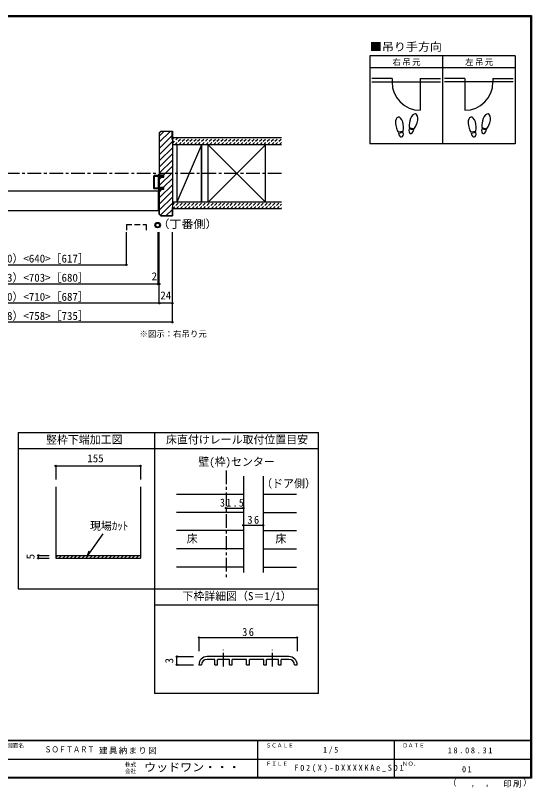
# Model space of a CAD drawing. Units: millimetres at full size, sheet at 1:5, with parts at other scales. Extents: x -973 to 977, y -718 to 696.
# Drawn here: x 32 to 977, y -718 to 696 of the extents above; entities that cross this region are included whole.
import ezdxf
from ezdxf.enums import TextEntityAlignment as Align

# ---------------------------------------------------------------- set-up
doc = ezdxf.new("R2010")
doc.units = ezdxf.units.MM
doc.header["$LTSCALE"] = 5
doc.header["$PDMODE"] = 32
doc.header["$PDSIZE"] = 2.5
for name, pattern in [('CHAIN1', [8, 5, -1, 1, -1]), ('DASHED1', [1.8, 1.2, -0.6]), ('DASHED2', [3, 2, -1])]:
    doc.linetypes.add(name, pattern=pattern)
for name, color, linetype in [('0-0_補助線', 7, 'Continuous'), ('0-1_通り芯', 4, 'CHAIN1'), ('0-3_仕上', 2, 'Continuous'), ('0-4_枠', 3, 'Continuous'), ('0-6_扉', 6, 'Continuous'), ('0-7_金物', 7, 'Continuous'), ('0-8_戸当', 3, 'Continuous'), ('0-A_文字', 3, 'Continuous'), ('0-B_寸法', 7, 'Continuous'), ('0-C_ﾊｯﾁ', 4, 'DASHED1'), ('7-1_通り芯', 4, 'CHAIN1'), ('7-7_金物', 7, 'Continuous'), ('7-B_寸法', 4, 'Continuous'), ('F-0_補助線', 7, 'Continuous'), ('F-1_通り芯', 6, 'Continuous'), ('F-A_文字', 7, 'Continuous')]:
    doc.layers.add(name, color=color, linetype=linetype)
doc.styles.add('HGP明朝B', font='')
doc.styles.add('ＭＳ ゴシック', font='')
doc.styles.get('HGP明朝B').set_extended_font_data('HGP明朝B')
doc.styles.get('ＭＳ ゴシック').set_extended_font_data('MS Gothic')

# ---------------------------------------------------------------- blocks, each defined once
blk = doc.blocks.new('01')
at = {"layer": '0-0_補助線'}
for p, q in [((-14.5, 0.346), (-14.5, -0.449)), ((-14.3, 0.346), (-14.3, -0.449)), ((-12.045, -0.049), (-14.178, 0.444)), ((-12, 0.146), (-14.133, 0.639)), ((-11.475, 5.146), (-12.298, 4.504)), ((-12.175, 4.146), (-11.475, 4.146)), ((-12.045, -0.049), (-11.993, 0.145)), ((-11.475, 0.146), (-12, 0.146)), ((-11.475, 7.146), (-11.475, 5.146)), ((-11.475, 4.146), (-11.475, 0.146)), ((-10.68, 7.55), (-9.257, 6.508)), ((-9.375, 6.146), (-10.075, 6.146)), ((-10.075, 3.146), (-10.075, 6.146)), ((-10.075, 3.146), (-9.252, 2.504)), ((-9.375, 2.146), (-10.075, 2.146)), ((-10.075, 0.146), (-10.075, 2.146)), ((-10.075, 0.146), (10.075, 0.146)), ((10.075, 3.146), (9.252, 2.504)), ((10.68, 7.55), (9.257, 6.508)), ((9.375, 6.146), (10.075, 6.146)), ((9.375, 2.146), (10.075, 2.146)), ((10.075, 3.146), (10.075, 6.146)), ((10.075, 0.146), (10.075, 2.146)), ((11.475, 7.146), (11.475, 5.146)), ((11.475, 5.146), (12.298, 4.504)), ((12.175, 4.146), (11.475, 4.146)), ((11.475, 4.146), (11.475, 0.146)), ((11.475, 0.146), (12, 0.146)), ((12.045, -0.049), (11.993, 0.145)), ((12, 0.146), (14.133, 0.639)), ((12.045, -0.049), (14.178, 0.444)), ((14.3, 0.346), (14.3, -0.449)), ((14.5, 0.346), (14.5, -0.449)), ((-14.265, -0.741), (-12.235, -1.196)), ((-14.222, -0.546), (-12.191, -1.001)), ((-12, -1.488), (-12, -8.854)), ((-11.8, -1.488), (-11.8, -8.854)), ((-11, -9.654), (11, -9.654)), ((11, -9.854), (-11, -9.854)), ((-10.6, -1.554), (-10.6, -8.154)), ((-10.3, -1.254), (10.3, -1.254)), ((-10.3, -8.454), (10.3, -8.454)), ((10.6, -1.554), (10.6, -8.154)), ((11.8, -1.488), (11.8, -8.854)), ((12, -1.488), (12, -8.854)), ((14.222, -0.546), (12.191, -1.001)), ((14.265, -0.741), (12.235, -1.196))]:
    blk.add_line(p, q, dxfattribs=at)
for centre, radius, start, end in [((-14.2, 0.346), 0.3, 77.00048, 180), ((-14.2, 0.346), 0.1, 77.00048, 180), ((-12.175, 4.346), 0.2, 127.96957, 270), ((-10.975, 7.146), 0.5, 53.78053, 180), ((-9.375, 6.346), 0.2, 270, 53.78053), ((-9.375, 2.346), 0.2, 270, 52.03043), ((9.375, 6.346), 0.2, 126.21947, 270), ((9.375, 2.346), 0.2, 127.96957, 270), ((10.975, 7.146), 0.5, 0, 126.21947), ((12.175, 4.346), 0.2, 270, 52.03043), ((14.2, 0.346), 0.3, 0, 102.99952), ((14.2, 0.346), 0.1, 0, 102.99952), ((-14.2, -0.449), 0.3, 180, 257.3929), ((-14.2, -0.449), 0.1, 180, 257.3929), ((-12.3, -1.488), 0.3, 0, 76.0718), ((-12.3, -1.488), 0.5, 0, 76.0718), ((-11, -8.854), 1, 180, 270), ((-11, -8.854), 0.8, 180, 270), ((-10.3, -1.554), 0.3, 90, 180), ((-10.3, -8.154), 0.3, 180, 270), ((10.3, -1.554), 0.3, 0, 90), ((10.3, -8.154), 0.3, 270, 0), ((11, -8.854), 1, 270, 0), ((11, -8.854), 0.8, 270, 0), ((12.3, -1.488), 0.5, 103.9282, 180), ((12.3, -1.488), 0.3, 103.9282, 180), ((14.2, -0.449), 0.1, 282.6071, 0), ((14.2, -0.449), 0.3, 282.6071, 0)]:
    blk.add_arc(centre, radius, start, end, dxfattribs=at)

msp = doc.modelspace()

# ---------------------------------------------------------------- linework, layer by layer
at = {"layer": '0-1_通り芯'}
for p, q in [((519.153, 406.5), (-515.847, 406.5)), ((417.629, -137.5), (417.629, -334.007))]:
    msp.add_line(p, q, dxfattribs=at)
at = {"layer": '0-3_仕上'}
for p, q in [((519.153, 471.5), (319.153, 471.5)), ((519.153, 459), (319.153, 459)), ((519.153, 354), (319.153, 354)), ((519.153, 341.5), (319.153, 341.5))]:
    msp.add_line(p, q, dxfattribs=at)
at = {"layer": '0-3_仕上', "color": 3}
for p, q in [((327.653, 459), (327.653, 354)), ((372.653, 354), (372.653, 459)), ((384.537, 354), (384.537, 459)), ((489.537, 354), (489.537, 459))]:
    msp.add_line(p, q, dxfattribs=at)
at = {"layer": '0-3_仕上', "color": 7}
for p, q in [((372.653, 459), (327.653, 354)), ((384.537, 459), (489.537, 354)), ((384.537, 354), (489.537, 459))]:
    msp.add_line(p, q, dxfattribs=at)
at = {"layer": '0-3_仕上', "color": 4}
for p, q in [((326.653, -180.801), (449.129, -180.801)), ((485.129, -180.801), (546.653, -180.801)), ((449.129, -214.103), (326.653, -214.103)), ((485.129, -214.103), (546.653, -214.103)), ((449.129, -247.404), (326.653, -247.404)), ((485.129, -247.404), (546.653, -247.404)), ((449.129, -280.706), (326.653, -280.706)), ((485.129, -280.706), (546.653, -280.706)), ((449.129, -314.007), (326.653, -314.007)), ((485.129, -314.007), (546.653, -314.007))]:
    msp.add_line(p, q, dxfattribs=at)
at = {"layer": '0-4_枠'}
for p, q in [((297.982, 484), (295.153, 481.172)), ((295.153, 481.172), (295.153, 403.5)), ((298.189, 483.5), (295.653, 480.964)), ((295.653, 403.5), (295.653, 480.964)), ((297.982, 484), (319.153, 484)), ((318.653, 483.5), (298.189, 483.5)), ((318.653, 469), (318.653, 483.5)), ((319.153, 484), (319.153, 329)), ((318.653, 469), (319.153, 469)), ((295.153, 381.2), (295.153, 399.8)), ((295.153, 399.8), (303.653, 399.8)), ((295.653, 381.2), (295.653, 399.8)), ((295.153, 381.2), (303.653, 381.2)), ((295.153, 331.828), (295.153, 377.5)), ((295.153, 377.5), (303.653, 377.5)), ((295.653, 332.036), (295.653, 377.5)), ((303.653, 377.5), (303.653, 381.2)), ((318.653, 344), (318.653, 329.5)), ((318.653, 344), (319.153, 344)), ((297.982, 329), (295.153, 331.828)), ((298.189, 329.5), (295.653, 332.036)), ((297.982, 329), (319.153, 329)), ((298.189, 329.5), (318.653, 329.5)), ((449.129, -147.5), (449.129, -324.007)), ((485.129, -147.5), (485.129, -324.007)), ((105.824, -167.306), (105.824, -297.892)), ((260.824, -167.306), (260.824, -297.892)), ((105.824, -292.892), (260.824, -292.892)), ((105.824, -297.892), (260.824, -297.892))]:
    msp.add_line(p, q, dxfattribs=at)
at = {"layer": '0-4_枠', "color": 4}
msp.add_line((105.824, -128.894), (105.824, -153.894), dxfattribs=at)
at = {"layer": '0-4_枠'}
msp.add_lwpolyline([(303.653, 399.8), (303.653, 403.5), (295.153, 403.5)], dxfattribs=at)
at = {"layer": '0-4_枠', "color": 4}
msp.add_lwpolyline([(105.824, -128.894), (260.824, -128.894), (260.824, -153.894)], dxfattribs=at)
at = {"layer": '0-4_枠', "color": 7}
for p in [(105.824, -128.894), (260.824, -128.894)]:
    msp.add_point(p, dxfattribs=at)
at = {"layer": '0-6_扉'}
msp.add_line((12.153, 339), (293.153, 339), dxfattribs=at)
at = {"layer": '0-6_扉', "linetype": 'DASHED2'}
for p, q in [((235.158, 312.908), (235.158, 298)), ((235.158, 312.908), (271.158, 312.908)), ((271.158, 312.908), (271.158, 298))]:
    msp.add_line(p, q, dxfattribs=at)
at = {"layer": '0-6_扉'}
msp.add_lwpolyline([(12.153, 375), (293.153, 375), (293.153, 339)], dxfattribs=at)
at = {"layer": '0-7_金物'}
for radius in [5, 3.5]:
    msp.add_circle((292.202, 311.957), radius, dxfattribs=at)
at = {"layer": '0-8_戸当', "color": 2}
for p, q in [((721.239, 580.308), (684.139, 580.308)), ((721.239, 580.308), (721.239, 574.008)), ((773.039, 580.308), (810.139, 580.308)), ((773.039, 580.308), (773.039, 522.208)), ((854.239, 580.308), (817.139, 580.308)), ((854.239, 580.308), (854.239, 522.208)), ((906.039, 580.308), (943.139, 580.308)), ((906.039, 580.308), (906.039, 574.008)), ((684.139, 574.008), (810.139, 574.008)), ((943.139, 574.008), (817.139, 574.008))]:
    msp.add_line(p, q, dxfattribs=at)
at = {"layer": '0-8_戸当'}
for p, q in [((741.457, 483.378), (732.811, 481.853)), ((741.822, 481.31), (733.175, 479.785)), ((760.924, 485.706), (752.444, 487.978)), ((761.468, 487.735), (752.987, 490.007)), ((874.457, 483.378), (865.811, 481.853)), ((874.822, 481.31), (866.175, 479.785)), ((893.924, 485.706), (885.444, 487.978)), ((894.468, 487.735), (885.987, 490.007))]:
    msp.add_line(p, q, dxfattribs=at)
at = {"layer": '0-8_戸当', "color": 2}
for centre, start, end in [((773.039, 574.008), 180, 270), ((854.239, 574.008), 270, 0)]:
    msp.add_arc(centre, 51.8, start, end, dxfattribs=at)
at = {"layer": '0-8_戸当'}
for centre, major_axis, ratio, start_param, end_param in [((734.795, 495.877), (-2.445, 13.867), 0.5, 4.34059143, 8.22577918), ((760.713, 501.878), (3.644, 13.601), 0.5, 4.34059143, 8.22577918), ((867.795, 495.877), (-2.445, 13.867), 0.5, 4.34059143, 8.22577918), ((893.713, 501.878), (3.644, 13.601), 0.5, 4.34059143, 8.22577918), ((760.609, 501.489), (4.416, 16.48), 0.4, 1.85063327, 2.44287679), ((760.609, 501.489), (4.416, 16.48), 0.4, 3.84030852, 4.43255203), ((893.609, 501.489), (4.416, 16.48), 0.4, 1.85063327, 2.44287679), ((893.609, 501.489), (4.416, 16.48), 0.4, 3.84030852, 4.43255203), ((734.865, 495.481), (-2.963, 16.802), 0.4, 1.85063327, 2.44287679), ((737.498, 480.548), (-1.27, 7.205), 0.6, 1.57079633, 4.71238898), ((734.865, 495.481), (-2.963, 16.802), 0.4, 3.84030852, 4.43255203), ((756.684, 486.842), (1.894, 7.067), 0.6, 1.57079633, 4.71238898), ((867.865, 495.481), (-2.963, 16.802), 0.4, 1.85063327, 2.44287679), ((870.498, 480.548), (-1.27, 7.205), 0.6, 1.57079633, 4.71238898), ((867.865, 495.481), (-2.963, 16.802), 0.4, 3.84030852, 4.43255203), ((889.684, 486.842), (1.894, 7.067), 0.6, 1.57079633, 4.71238898)]:
    msp.add_ellipse(centre, major_axis=major_axis, ratio=ratio, start_param=start_param, end_param=end_param, dxfattribs=at)
at = {"layer": '0-A_文字'}
for p, q in [((680.639, 621.667), (680.639, 460.667)), ((946.639, 621.667), (680.639, 621.667)), ((813.639, 621.667), (813.639, 460.667)), ((680.639, 600.667), (946.639, 600.667)), ((372.653, 459), (372.653, 354)), ((384.537, 354), (384.537, 459)), ((489.537, 354), (489.537, 459)), ((36.653, -67.5), (36.653, -354.007)), ((286.653, -67.5), (286.653, -354.007)), ((586.653, -545.5), (586.653, -67.5)), ((286.653, -97.5), (36.653, -97.5)), ((586.653, -97.5), (286.653, -97.5)), ((36.653, -354.007), (286.653, -354.007)), ((286.653, -354.007), (586.653, -354.007)), ((286.653, -354.007), (286.653, -545.5)), ((586.653, -384.007), (286.653, -384.007)), ((586.653, -545.5), (286.653, -545.5))]:
    msp.add_line(p, q, dxfattribs=at)
at = {"layer": '0-A_文字', "color": 7}
for q in [(192.712, -253.536), (166.706, -284.389)]:
    msp.add_line((162.959, -294.696), q, dxfattribs=at)
at = {"layer": '0-A_文字'}
for points in [[(946.639, 621.667), (946.639, 460.667), (680.639, 460.667)], [(36.653, -67.5), (286.653, -67.5), (586.653, -67.5)]]:
    msp.add_lwpolyline(points, dxfattribs=at)
at = {"layer": '0-B_寸法', "color": 4}
for p, q in [((235.158, 239), (235.158, 299)), ((293.153, 204), (293.153, 299)), ((295.153, 169), (295.153, 299)), ((319.153, 134), (319.153, 299)), ((-281.847, 239), (235.158, 239)), ((295.153, 204), (-291.847, 204)), ((319.153, 169), (-315.847, 169)), ((319.153, 134), (-315.847, 134)), ((417.629, -206.19), (449.129, -206.19)), ((449.129, -237.575), (485.129, -237.575)), ((73.766, -292.892), (73.766, -297.892)), ((73.766, -292.892), (93.766, -292.892)), ((73.766, -297.892), (93.766, -297.892))]:
    msp.add_line(p, q, dxfattribs=at)
at = {"layer": '0-B_寸法'}
for p in [(235.158, 239), (293.153, 204), (295.153, 204), (295.153, 169), (319.153, 169), (319.153, 134), (417.629, -206.19), (449.129, -206.19), (449.129, -237.575), (485.129, -237.575), (73.766, -292.892), (73.766, -297.892)]:
    msp.add_point(p, dxfattribs=at)
at = {"layer": '0-C_ﾊｯﾁ', "linetype": 'Continuous'}
for p, q in [((303.673, 483.5), (295.653, 475.48)), ((314.986, 483.5), (295.653, 464.166)), ((318.653, 475.853), (295.653, 452.853)), ((319.153, 465.039), (295.653, 441.539)), ((319.153, 453.726), (295.653, 430.225)), ((319.153, 442.412), (295.653, 418.912)), ((319.153, 431.098), (295.653, 407.598)), ((319.153, 419.784), (302.869, 403.5)), ((319.153, 408.47), (295.653, 384.97)), ((299.169, 399.8), (295.653, 396.284)), ((319.153, 397.157), (303.196, 381.2)), ((319.153, 385.843), (295.653, 362.343)), ((299.496, 377.5), (295.653, 373.657)), ((319.153, 374.529), (295.653, 351.029)), ((319.153, 363.216), (295.653, 339.716)), ((319.153, 351.902), (297.47, 330.219)), ((318.653, 340.088), (308.065, 329.5))]:
    msp.add_line(p, q, dxfattribs=at)
at = {"layer": '0-C_ﾊｯﾁ'}
for p, q in [((319.153, 461.53), (329.123, 471.5)), ((319.153, 468.601), (322.052, 471.5)), ((323.694, 459), (336.194, 471.5)), ((330.765, 459), (343.265, 471.5)), ((337.837, 459), (350.337, 471.5)), ((344.908, 459), (357.408, 471.5)), ((351.979, 459), (364.479, 471.5)), ((359.05, 459), (371.55, 471.5)), ((366.121, 459), (378.621, 471.5)), ((373.192, 459), (385.692, 471.5)), ((380.263, 459), (392.763, 471.5)), ((387.334, 459), (399.834, 471.5)), ((394.405, 459), (406.905, 471.5)), ((401.476, 459), (412.318, 469.841)), ((408.547, 459), (421.047, 471.5)), ((415.618, 459), (428.118, 471.5)), ((422.689, 459), (435.189, 471.5)), ((429.76, 459), (442.26, 471.5)), ((436.831, 459), (449.331, 471.5)), ((443.903, 459), (456.403, 471.5)), ((450.974, 459), (463.474, 471.5)), ((458.045, 459), (470.545, 471.5)), ((465.116, 459), (477.616, 471.5)), ((472.187, 459), (484.687, 471.5)), ((479.258, 459), (491.758, 471.5)), ((486.329, 459), (498.829, 471.5)), ((493.4, 459), (505.9, 471.5)), ((500.471, 459), (512.971, 471.5)), ((507.542, 459), (519.153, 470.611)), ((514.613, 459), (519.153, 463.54)), ((319.153, 348.393), (324.76, 354)), ((319.242, 341.411), (331.831, 354)), ((326.403, 341.5), (338.903, 354)), ((333.474, 341.5), (345.974, 354)), ((340.545, 341.5), (353.045, 354)), ((347.616, 341.5), (360.116, 354)), ((354.687, 341.5), (367.187, 354)), ((361.758, 341.5), (374.258, 354)), ((368.829, 341.5), (381.329, 354)), ((375.9, 341.5), (388.4, 354)), ((382.971, 341.5), (395.471, 354)), ((390.042, 341.5), (402.542, 354)), ((397.113, 341.5), (409.613, 354)), ((404.184, 341.5), (416.684, 354)), ((411.255, 341.5), (423.755, 354)), ((418.326, 341.5), (430.826, 354)), ((425.398, 341.5), (437.898, 354)), ((432.469, 341.5), (444.969, 354)), ((439.54, 341.5), (452.04, 354)), ((446.611, 341.5), (459.111, 354)), ((453.682, 341.5), (466.182, 354)), ((460.753, 341.5), (473.253, 354)), ((467.824, 341.5), (480.324, 354)), ((474.895, 341.5), (487.395, 354)), ((481.966, 341.5), (494.466, 354)), ((489.037, 341.5), (501.537, 354)), ((496.108, 341.5), (508.608, 354)), ((503.179, 341.5), (515.679, 354)), ((510.25, 341.5), (519.153, 350.403)), ((517.321, 341.5), (519.153, 343.332)), ((105.824, -296.465), (109.397, -292.892)), ((111.468, -297.892), (116.468, -292.892)), ((118.539, -297.892), (123.539, -292.892)), ((125.61, -297.892), (130.61, -292.892)), ((132.681, -297.892), (137.681, -292.892)), ((139.752, -297.892), (144.752, -292.892)), ((146.823, -297.892), (151.823, -292.892)), ((153.895, -297.892), (158.895, -292.892)), ((160.966, -297.892), (165.966, -292.892)), ((168.037, -297.892), (173.037, -292.892)), ((175.108, -297.892), (180.108, -292.892)), ((182.179, -297.892), (187.179, -292.892)), ((189.25, -297.892), (194.25, -292.892)), ((196.321, -297.892), (201.321, -292.892)), ((203.392, -297.892), (208.392, -292.892)), ((210.463, -297.892), (215.463, -292.892)), ((217.534, -297.892), (222.534, -292.892)), ((224.605, -297.892), (229.605, -292.892)), ((231.676, -297.892), (236.676, -292.892)), ((238.747, -297.892), (243.747, -292.892)), ((245.818, -297.892), (250.818, -292.892)), ((252.89, -297.892), (257.89, -292.892)), ((259.961, -297.892), (260.824, -297.028))]:
    msp.add_line(p, q, dxfattribs=at)
at = {"layer": '7-1_通り芯'}
for p, q in [((412.644, -496.365), (412.644, -465.834)), ((502.644, -496.365), (502.644, -465.834))]:
    msp.add_line(p, q, dxfattribs=at)
at = {"layer": '7-7_金物'}
for p, q in [((532.644, -478.065), (382.644, -478.065)), ((367.644, -493.065), (372.644, -493.065)), ((396.644, -483.065), (382.644, -483.065)), ((396.644, -493.065), (396.644, -483.065)), ((396.644, -493.065), (401.644, -493.065)), ((423.644, -483.065), (401.644, -483.065)), ((401.644, -493.065), (401.644, -483.065)), ((423.644, -493.065), (423.644, -483.065)), ((423.644, -493.065), (428.644, -493.065)), ((455.144, -483.065), (428.644, -483.065)), ((428.644, -493.065), (428.644, -483.065)), ((455.144, -493.065), (455.144, -483.065)), ((455.144, -493.065), (460.144, -493.065)), ((486.644, -483.065), (460.144, -483.065)), ((460.144, -493.065), (460.144, -483.065)), ((486.644, -493.065), (486.644, -483.065)), ((486.644, -493.065), (491.644, -493.065)), ((513.644, -483.065), (491.644, -483.065)), ((491.644, -493.065), (491.644, -483.065)), ((513.644, -493.065), (513.644, -483.065)), ((513.644, -493.065), (518.644, -493.065)), ((532.644, -483.065), (518.644, -483.065)), ((518.644, -493.065), (518.644, -483.065)), ((542.644, -493.065), (547.644, -493.065))]:
    msp.add_line(p, q, dxfattribs=at)
for centre, radius, start, end in [((382.644, -493.065), 15, 90, 180), ((532.644, -493.065), 15, 0, 90), ((382.644, -493.065), 10, 90, 180), ((532.644, -493.065), 10, 0, 90)]:
    msp.add_arc(centre, radius, start, end, dxfattribs=at)
at = {"layer": '7-B_寸法'}
for p, q in [((367.644, -443.065), (367.644, -468.065)), ((367.644, -443.065), (547.644, -443.065)), ((547.644, -443.065), (547.644, -468.065)), ((327.644, -478.065), (357.644, -478.065)), ((327.644, -493.065), (327.644, -478.065)), ((327.644, -493.065), (357.644, -493.065))]:
    msp.add_line(p, q, dxfattribs=at)
at = {"layer": '7-B_寸法', "color": 7}
for p in [(367.644, -443.065), (547.644, -443.065), (327.644, -478.065), (327.644, -493.065)]:
    msp.add_point(p, dxfattribs=at)
at = {"layer": 'F-1_通り芯'}
for p, q in [((-973.347, 695.833), (976.653, 695.833)), ((-973.347, 695), (976.653, 695)), ((-973.347, 694.167), (976.653, 694.167)), ((974.986, 695.833), (974.986, -700.833)), ((975.82, 695.833), (975.82, -700.833)), ((976.653, 695.833), (976.653, -700.833)), ((976.653, -631.667), (-973.347, -631.667)), ((976.653, -632.5), (-973.347, -632.5)), ((474.986, -632.5), (474.986, -699.167)), ((724.986, -632.5), (724.986, -699.167)), ((1.653, -665.833), (974.986, -665.834)), ((976.653, -699.167), (-973.347, -699.167)), ((976.653, -700), (-973.347, -700)), ((976.653, -700.833), (-973.347, -700.833))]:
    msp.add_line(p, q, dxfattribs=at)

# ---------------------------------------------------------------- block references
at = {"layer": '0-0_補助線', "xscale": -1, "rotation": 270}
msp.add_blockref('01', (295.007, 390.5), dxfattribs=at)

# ---------------------------------------------------------------- texts
at = {"layer": '0-4_枠', "color": 7, "style": 'ＭＳ ゴシック'}
msp.add_text('155', height=14.66, dxfattribs=at).set_placement((163.514, -126.678), align=Align.BOTTOM_LEFT)
at = {"layer": '0-A_文字', "color": 7, "style": 'ＭＳ ゴシック', "width": 1.1}
for s, p in [('■吊り手方向', (680.639, 626.667)), ('（丁番側）', (291.835, 302.105))]:
    msp.add_text(s, height=14.66, dxfattribs=at).set_placement(p, align=Align.BOTTOM_LEFT)
at = {"layer": '0-A_文字', "color": 7, "style": 'ＭＳ ゴシック'}
for s, height, p in [('※図示：右吊り元', 11, (258.958, 103.923)), ('竪枠下端加工図', 14.66, (87.903, -92.5)), ('床直付けレール取付位置目安', 14.66, (307.644, -92.5)), ('壁(枠)センター', 14.66, (366.653, -133.091)), ('（ドア側）', 14.66, (481.884, -172.895)), ('現場ｶｯﾄ', 14.66, (168.41, -250.54)), ('床', 14.66, (345.403, -274.055)), ('床', 14.66, (507.903, -274.055)), ('下枠詳細図（S＝1/1）', 14.66, (337.644, -379.007))]:
    msp.add_text(s, height=height, dxfattribs=at).set_placement(p, align=Align.BOTTOM_LEFT)
at = {"layer": '0-A_文字', "color": 7, "char_height": 11, "attachment_point": 7, "style": 'ＭＳ ゴシック'}
for s, insert in [('\\T1.17;右吊元', (722.139, 603.667)), ('\\T1.17;左吊元', (855.139, 603.667))]:
    msp.add_mtext(s, dxfattribs=dict(at, insert=insert))
at = {"layer": '0-B_寸法', "style": 'ＭＳ ゴシック'}
for s, p in [('有効開口寸法＝730（660）<640>［617］', (-193.347, 239)), ('ＤＷ＝793（723）<703>［680］', (-113.347, 204)), ('2', (281.257, 206.5)), ('枠内＝800（730）<710>［687］', (-113.347, 169)), ('24', (297.153, 171.5)), ('枠外＝848（778）<758>［735］', (-113.347, 134))]:
    msp.add_text(s, height=14.66, dxfattribs=at).set_placement(p, align=Align.BOTTOM_LEFT)
msp.add_text('5', height=14.66, rotation=90, dxfattribs=at).set_placement((71.266, -299.997), align=Align.BOTTOM_LEFT)
at = {"layer": '0-B_寸法', "char_height": 14.66, "attachment_point": 7, "style": 'ＭＳ ゴシック'}
for s, insert in [('\\T1.28;\\W0.9;31.5', (406.446, -203.69)), ('\\T1.27;\\W0.95;36', (456.504, -235.075))]:
    msp.add_mtext(s, dxfattribs=dict(at, insert=insert))
at = {"layer": '7-B_寸法', "color": 7, "style": 'ＭＳ ゴシック'}
msp.add_text('3', height=14.66, rotation=90, dxfattribs=at).set_placement((325.144, -490.565), align=Align.BOTTOM_LEFT)
at = {"layer": '7-B_寸法', "color": 7, "insert": (447.019, -440.565), "char_height": 14.66, "attachment_point": 7, "style": 'ＭＳ ゴシック'}
msp.add_mtext('\\T1.27;\\W0.95;36', dxfattribs=at)
at = {"layer": 'F-0_補助線', "style": 'HGP明朝B', "width": 0.85}
msp.add_text('ＳＯＦＴＡＲＴ', height=11, dxfattribs=at).set_placement((84.986, -656.798), align=Align.BOTTOM_LEFT)
at = {"layer": 'F-0_補助線', "insert": (185.035, -656.798), "char_height": 11, "attachment_point": 7, "style": 'ＭＳ ゴシック'}
msp.add_mtext('\\T1.17;建具納まり図', dxfattribs=at)
at = {"layer": 'F-A_文字', "style": 'ＭＳ ゴシック'}
for s, height, p in [('図面名', 7.331, (16.653, -646.667)), ('ＳＣＡＬＥ', 7.331, (489.986, -646.667)), ('ＤＡＴＥ', 7.331, (739.986, -646.667)), ('株式', 7.331, (232.486, -681.5)), ('ＦＩＬＥ', 7.331, (489.986, -680)), ('ＮＯ．', 7.331, (739.986, -680.001)), ('会社', 7.331, (232.486, -693.5)), ('（', 11, (823.992, -718.052)), ('）', 11, (961.387, -717.355)), (',', 11, (865.199, -718.052)), (',', 11, (891.686, -717.588))]:
    msp.add_text(s, height=height, dxfattribs=at).set_placement(p, align=Align.BOTTOM_LEFT)
at = {"layer": 'F-A_文字', "style": 'ＭＳ ゴシック', "width": 1.1}
msp.add_text('ウッドワン・・・', height=14.66, dxfattribs=at).set_placement((267.486, -692.5), align=Align.BOTTOM_LEFT)
at = {"layer": 'F-A_文字', "char_height": 11, "attachment_point": 7, "style": 'ＭＳ ゴシック'}
for s, insert in [('\\T1.38;\\W0.9;1/5', (594.986, -656.667)), ('\\T1.39;\\W0.85;18.08.31', (823.111, -655.417)), ('\\T1.4;\\W0.85;F02(X)-DXXXXKAe_S01', (542.486, -690.001)), ('\\T1.36;\\W0.9;01', (849.361, -690.001)), ('\\T1.17;印刷', (924.678, -717.82))]:
    msp.add_mtext(s, dxfattribs=dict(at, insert=insert))

doc.saveas('drawing.dxf')
